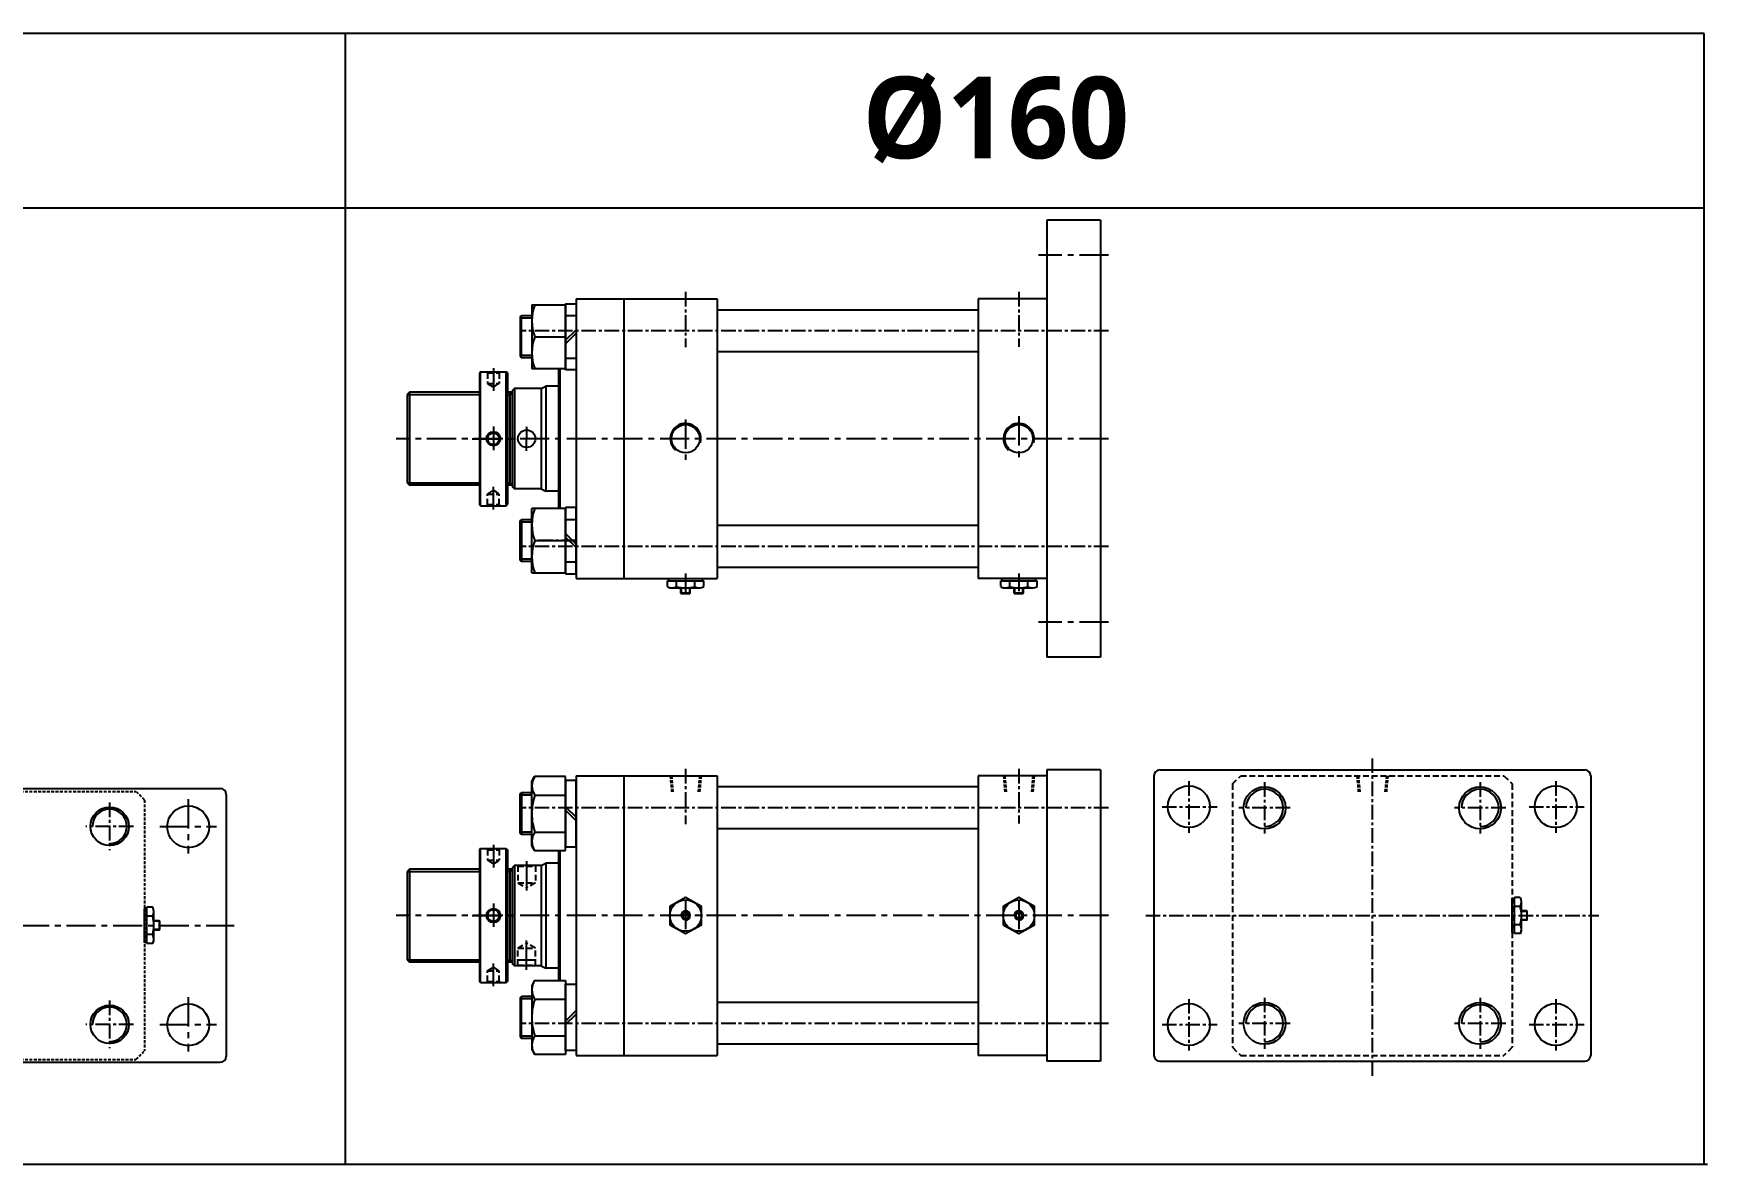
# Model space of a CAD drawing. Extents: x -819 to 4820, y 0 to 1986.
# Drawn here: x 2070 to 3507, y 0 to 971 of the extents above; entities that cross this region are included whole.
import ezdxf

# ---------------------------------------------------------------- set-up
doc = ezdxf.new("R2010")
doc.units = 0
doc.header["$LTSCALE"] = 10
doc.header["$MEASUREMENT"] = 0
for name, pattern in [('CENTER', [2, 1.25, -0.25, 0.25, -0.25]), ('CENTERX2', [4, 2.5, -0.5, 0.5, -0.5]), ('HIDDEN', [0.375, 0.25, -0.125]), ('HIDDENX2', [0.75, 0.5, -0.25])]:
    doc.linetypes.add(name, pattern=pattern)
doc.layers.get('0').update_dxf_attribs({"linetype": 'CONTINUOUS'})
for name, color, linetype in [('CEN', 1, 'CENTERX2'), ('CENTER', 1, 'CENTER'), ('DIM', 2, 'CONTINUOUS'), ('HID', 2, 'HIDDENX2'), ('HIDDEN', 2, 'HIDDEN'), ('ML', 7, 'CONTINUOUS')]:
    doc.layers.add(name, color=color, linetype=linetype)
doc.styles.add('문자', font='romans.shx')

msp = doc.modelspace()

# ---------------------------------------------------------------- linework, layer by layer
for p, q in [((3504, 971), (0, 971)), ((2338, 0), (2338, 971)), ((3504, 0), (3504, 971)), ((3504, 821), (0, 821)), ((3504, 0), (0, 0)), ((3507, 0), (0, 0))]:
    msp.add_line(p, q)
at = {"color": 7, "linetype": 'Continuous'}
for p, q in [((2615.3, 501.1), (2615.3, 503.1)), ((2615.3, 503.1), (2644.5, 503.1)), ((2644.5, 501.1), (2644.5, 503.1)), ((2901.3, 501.1), (2901.3, 503.1)), ((2901.3, 503.1), (2930.5, 503.1)), ((2930.5, 501.1), (2930.5, 503.1)), ((2614.3, 496.1), (2614.3, 501.1)), ((2614.3, 501.1), (2620.6, 501.1)), ((2617.5, 495.1), (2642.3, 495.1)), ((2620.6, 501.1), (2645.5, 501.1)), ((2622.1, 496.1), (2622.1, 501.1)), ((2625.9, 495.4), (2625.9, 495.4)), ((2625.9, 490.6), (2625.9, 495.1)), ((2625.9, 490.6), (2626.4, 490.1)), ((2633.9, 490.6), (2625.9, 490.6)), ((2626.4, 490.1), (2633.4, 490.1)), ((2633.9, 490.6), (2633.4, 490.1)), ((2633.9, 490.6), (2633.9, 495.1)), ((2637.7, 496.1), (2637.7, 501.1)), ((2645.5, 496.1), (2645.5, 501.1)), ((2900.3, 496.1), (2900.3, 501.1)), ((2900.3, 501.1), (2906.6, 501.1)), ((2903.5, 495.1), (2928.3, 495.1)), ((2906.6, 501.1), (2931.5, 501.1)), ((2908.1, 496.1), (2908.1, 501.1)), ((2911.9, 495.4), (2911.9, 495.4)), ((2911.9, 490.6), (2911.9, 495.1)), ((2911.9, 490.6), (2912.4, 490.1)), ((2919.9, 490.6), (2911.9, 490.6)), ((2912.4, 490.1), (2919.4, 490.1)), ((2919.9, 490.6), (2919.4, 490.1)), ((2919.9, 490.6), (2919.9, 495.1)), ((2923.7, 496.1), (2923.7, 501.1)), ((2931.5, 496.1), (2931.5, 501.1)), ((2165.5, 190.7), (2165.5, 219.8)), ((2167.5, 219.8), (2165.5, 219.8)), ((2172.5, 220.8), (2167.5, 220.8)), ((2167.5, 196), (2167.5, 220.8)), ((2173.5, 192.8), (2173.5, 217.7)), ((3339.3, 199.2), (3339.3, 228.3)), ((3341.3, 228.3), (3339.3, 228.3)), ((3346.3, 229.3), (3341.3, 229.3)), ((3341.3, 204.5), (3341.3, 229.3)), ((3346.3, 221.5), (3341.3, 221.5)), ((3347.3, 201.3), (3347.3, 226.2)), ((3351.8, 217.7), (3347.3, 217.7)), ((3351.8, 217.7), (3352.3, 217.2)), ((3351.8, 217.7), (3351.8, 209.7)), ((3352.3, 210.2), (3352.3, 217.2)), ((2172.5, 213.1), (2167.5, 213.1)), ((2173.2, 201.3), (2173.2, 201.3)), ((2178, 209.3), (2173.5, 209.3)), ((2178, 201.3), (2173.5, 201.3)), ((2178, 209.3), (2178.5, 208.8)), ((2178, 209.3), (2178, 201.3)), ((2178, 201.3), (2178.5, 201.8)), ((2178.5, 201.8), (2178.5, 208.8)), ((3346.3, 205.9), (3341.3, 205.9)), ((3341.3, 198.2), (3341.3, 204.5)), ((3347.1, 209.7), (3347.1, 209.7)), ((3351.8, 209.7), (3347.3, 209.7)), ((3351.8, 209.7), (3352.3, 210.2)), ((2167.5, 190.7), (2165.5, 190.7)), ((2172.5, 197.5), (2167.5, 197.5)), ((2167.5, 189.7), (2167.5, 196)), ((2172.5, 189.7), (2167.5, 189.7)), ((3341.3, 199.2), (3339.3, 199.2)), ((3346.3, 198.2), (3341.3, 198.2))]:
    msp.add_line(p, q, dxfattribs=at)
for points in [[(2616.4, 205.9), (2629.9, 198.2), (2643.4, 205.9), (2643.4, 221.5), (2629.9, 229.3), (2616.4, 221.5)], [(2628.4, 216.2), (2627, 213.7), (2628.4, 211.2), (2631.3, 211.2), (2632.8, 213.7), (2631.3, 216.2)], [(2902.4, 205.9), (2915.9, 198.2), (2929.4, 205.9), (2929.4, 221.5), (2915.9, 229.3), (2902.4, 221.5)], [(2914.4, 216.2), (2913, 213.7), (2914.4, 211.2), (2917.3, 211.2), (2918.8, 213.7), (2917.3, 216.2)]]:
    msp.add_lwpolyline(points, close=True, dxfattribs=at)
for centre, radius in [((2629.9, 213.7), 13.5), ((2629.9, 213.7), 3.5), ((2915.9, 213.7), 13.5), ((2915.9, 213.7), 3.5)]:
    msp.add_circle(centre, radius, dxfattribs=at)
for centre, radius, start, end in [((2617.5, 500.7), 5.62, 235.6158, 270), ((2618.2, 503.3), 8.22, 241.7006, 298.2994), ((2629.9, 526.4), 31.3, 255.6172, 270.0141), ((2629.9, 526.4), 31.3, 269.9859, 284.3828), ((2641.6, 503.3), 8.22, 241.7006, 298.2994), ((2903.5, 500.7), 5.62, 235.6158, 270), ((2904.2, 503.3), 8.22, 241.7006, 298.2994), ((2915.9, 526.4), 31.3, 255.6172, 270.0141), ((2915.9, 526.4), 31.3, 269.9859, 284.3828), ((2927.6, 503.3), 8.22, 241.7006, 298.2994), ((2165.3, 217), 8.22, 331.7006, 28.2994), ((3339.1, 225.4), 8.22, 331.7006, 28.2994), ((3316, 213.7), 31.3, 359.9859, 14.3828), ((2142.2, 205.3), 31.3, 359.9859, 14.3828), ((2142.2, 205.3), 31.3, 345.6172, 0.0141), ((3316, 213.7), 31.3, 345.6172, 0.0141), ((3339.1, 202), 8.22, 331.7006, 28.2994), ((3341.7, 201.3), 5.62, 325.6158, 0), ((2165.3, 193.6), 8.22, 331.7006, 28.2994), ((2167.9, 192.8), 5.62, 325.6158, 0)]:
    msp.add_arc(centre, radius, start, end, dxfattribs=at)
at = {"layer": 'CEN'}
for p, q in [((2992.9, 780.6), (2932.9, 780.6)), ((2464.9, 683.8), (2464.9, 664.3)), ((2464.9, 633.6), (2464.9, 613.3)), ((2493.4, 633.4), (2493.4, 623.1)), ((2629.9, 639.5), (2629.9, 605)), ((2915.9, 642.4), (2915.9, 605.1)), ((2992.9, 623.1), (2381.5, 623.1)), ((2446.7, 623.1), (2482, 623.1)), ((2446.7, 623.1), (2482, 623.1)), ((2493.4, 612.7), (2493.4, 623.1)), ((2464.9, 562.4), (2464.9, 581.9)), ((2629.9, 507.5), (2629.9, 491.1)), ((2915.9, 507.3), (2915.9, 492.1)), ((2992.9, 465.6), (2932.9, 465.6)), ((2203, 313.6), (2203, 267)), ((2178.7, 290.3), (2227.3, 290.3)), ((2464.9, 274.5), (2464.9, 254.9)), ((2493.4, 260.3), (2493.4, 235)), ((2464.9, 224.2), (2464.9, 204)), ((2629.9, 227.1), (2629.9, 200.6)), ((2915.9, 227.1), (2915.9, 200.5)), ((1858.5, 205.3), (2242.5, 205.3)), ((2992.9, 213.7), (2381.5, 213.7)), ((2446.7, 213.7), (2482, 213.7)), ((2446.7, 213.7), (2482, 213.7)), ((2493.4, 167.2), (2493.4, 192.3)), ((2464.9, 153), (2464.9, 172.6)), ((2203, 143.6), (2203, 97)), ((2178.7, 120.3), (2227.3, 120.3))]:
    msp.add_line(p, q, dxfattribs=at)
at = {"layer": 'CENTER'}
for p, q in [((2992.9, 715.6), (2487.9, 715.6)), ((2992.9, 530.6), (2488.9, 530.6)), ((3219.3, 348.7), (3219.3, 76.2)), ((3061.8, 329.1), (3061.8, 284.8)), ((3376.8, 329.1), (3376.8, 284.8)), ((2992.9, 306.2), (2487.9, 306.2)), ((3038.8, 307.2), (3086.1, 307.2)), ((3353.8, 307.2), (3401.1, 307.2)), ((3024.8, 213.7), (3413.8, 213.7)), ((3061.8, 142.1), (3061.8, 97.8)), ((3376.8, 142.1), (3376.8, 97.8)), ((2992.9, 121.2), (2487.9, 121.2)), ((3038.8, 120.2), (3086.1, 120.2)), ((3353.8, 120.2), (3401.1, 120.2))]:
    msp.add_line(p, q, dxfattribs=at)
at = {"layer": 'DIM'}
for p, q in [((2390.9, 661.1), (2452.9, 661.1)), ((2476.9, 661.1), (2478.9, 661.1)), ((2478.9, 661.1), (2480.9, 662.3)), ((2390.9, 585.1), (2452.9, 585.1)), ((2476.9, 585.1), (2478.9, 585.1)), ((2478.9, 585.1), (2480.9, 583.9)), ((2390.9, 251.7), (2452.9, 251.7)), ((2476.9, 251.7), (2478.9, 251.7)), ((2478.9, 251.7), (2480.9, 252.9)), ((2390.9, 175.7), (2452.9, 175.7)), ((2476.9, 175.7), (2478.9, 175.7)), ((2478.9, 175.7), (2480.9, 174.6))]:
    msp.add_line(p, q, dxfattribs=at)
for centre in [(2629.9, 623.1), (2915.9, 623.1)]:
    msp.add_arc(centre, 13.2, 344.9927, 228.1925, dxfattribs=at)
at = {"layer": 'HID'}
for p, q in [((2459.9, 679.6), (2458.9, 680.6)), ((2459.9, 679.6), (2459.9, 670.6)), ((2459.9, 679.6), (2469.9, 679.6)), ((2469.9, 679.6), (2470.9, 680.6)), ((2469.9, 679.6), (2469.9, 670.6)), ((2459.9, 670.6), (2469.9, 670.6)), ((2459.9, 670.6), (2464.9, 667.4)), ((2464.9, 667.4), (2469.9, 670.6)), ((2459.9, 575.6), (2464.9, 578.8)), ((2459.9, 566.6), (2459.9, 575.6)), ((2459.9, 575.6), (2469.9, 575.6)), ((2464.9, 578.8), (2469.9, 575.6)), ((2469.9, 566.6), (2469.9, 575.6)), ((2459.9, 566.6), (2458.9, 565.6)), ((2459.9, 566.6), (2469.9, 566.6)), ((2469.9, 566.6), (2470.9, 565.6)), ((3099.3, 326.7), (3106.3, 333.7)), ((3106.3, 333.7), (3332.3, 333.7)), ((3332.3, 333.7), (3339.3, 326.7)), ((3099.3, 326.7), (3099.3, 100.7)), ((3339.3, 326.7), (3339.3, 100.7)), ((2459.9, 270.2), (2458.9, 271.2)), ((2459.9, 270.2), (2459.9, 261.2)), ((2459.9, 270.2), (2469.9, 270.2)), ((2459.9, 261.2), (2469.9, 261.2)), ((2459.9, 261.2), (2464.9, 258.1)), ((2464.9, 258.1), (2469.9, 261.2)), ((2469.9, 270.2), (2470.9, 271.2)), ((2469.9, 270.2), (2469.9, 261.2)), ((2485.4, 256.7), (2485.9, 256.2)), ((2485.9, 256.2), (2485.9, 241.7)), ((2485.9, 256.2), (2500.9, 256.2)), ((2501.4, 256.7), (2500.9, 256.2)), ((2500.9, 256.2), (2500.9, 241.7)), ((2485.9, 241.7), (2500.9, 241.7)), ((2485.9, 241.7), (2493.4, 237.4)), ((2500.9, 241.7), (2493.4, 237.4)), ((2485.9, 185.7), (2493.4, 190.1)), ((2500.9, 185.7), (2493.4, 190.1)), ((2485.9, 185.7), (2500.9, 185.7)), ((2485.9, 171.2), (2485.9, 185.7)), ((2500.9, 171.2), (2500.9, 185.7)), ((2459.9, 166.2), (2464.9, 169.4)), ((2459.9, 157.2), (2459.9, 166.2)), ((2459.9, 166.2), (2469.9, 166.2)), ((2464.9, 169.4), (2469.9, 166.2)), ((2469.9, 157.2), (2469.9, 166.2)), ((2485.4, 170.7), (2485.9, 171.2)), ((2485.9, 171.2), (2500.9, 171.2)), ((2501.4, 170.7), (2500.9, 171.2)), ((2459.9, 157.2), (2458.9, 156.2)), ((2459.9, 157.2), (2469.9, 157.2)), ((2469.9, 157.2), (2470.9, 156.2)), ((3099.3, 100.7), (3106.3, 93.7)), ((3339.3, 100.7), (3332.3, 93.7)), ((3106.3, 93.7), (3332.3, 93.7))]:
    msp.add_line(p, q, dxfattribs=at)
at = {"layer": 'HIDDEN'}
for p, q in [((2616.7, 333.7), (2617.9, 319.7)), ((2617.8, 333.7), (2619, 319.7)), ((2641.9, 333.7), (2640.7, 319.7)), ((2643.1, 333.7), (2641.9, 319.7)), ((2902.7, 333.7), (2903.9, 319.7)), ((2903.8, 333.7), (2905, 319.7)), ((2927.9, 333.7), (2926.7, 319.7)), ((2929.1, 333.7), (2927.9, 319.7)), ((3206.1, 333.7), (3207.3, 319.7)), ((3207.3, 333.7), (3208.5, 319.7)), ((3231.4, 333.7), (3230.1, 319.7)), ((3232.5, 333.7), (3231.3, 319.7)), ((1942.9, 320.3), (2158.1, 320.3)), ((2165.5, 312.9), (2165.5, 97.6)), ((1942.9, 90.3), (2158.1, 90.3))]:
    msp.add_line(p, q, dxfattribs=at)
for start, end in [(43.1003, 46.8997), (313.1003, 316.8997)]:
    msp.add_arc((2050.5, 205.3), 157.5, start, end, dxfattribs=at)
at = {"layer": 'ML'}
for p, q in [((2939.9, 810.6), (2939.9, 435.6)), ((2985.9, 810.6), (2939.9, 810.6)), ((2985.9, 810.6), (2985.9, 435.6)), ((2497.9, 738.1), (2497.9, 683.1)), ((2497.9, 738.1), (2526.9, 738.1)), ((2526.9, 682.1), (2526.9, 739)), ((2526.9, 739), (2535.9, 739)), ((2526.9, 738.1), (2526.9, 683.1)), ((2535.9, 743.1), (2535.9, 503.1)), ((2535.9, 743.1), (2656.9, 743.1)), ((2535.9, 739), (2535.9, 682.1)), ((2576.9, 743.1), (2576.9, 503.1)), ((2656.9, 743.1), (2656.9, 503.1)), ((2880.9, 733.6), (2656.9, 733.6)), ((2939.9, 743.1), (2880.9, 743.1)), ((2880.9, 743.1), (2880.9, 503.1)), ((2487.9, 727.6), (2488.9, 728.6)), ((2487.9, 727.6), (2487.9, 693.6)), ((2497.9, 728.6), (2488.9, 728.6)), ((2488.9, 692.6), (2488.9, 728.6)), ((2526.9, 728.8), (2535.9, 728.8)), ((2500.3, 710.6), (2526.9, 710.6)), ((2526.9, 707.6), (2535.9, 716.6)), ((2526.9, 704.6), (2535.9, 713.6)), ((2487.9, 693.6), (2488.9, 692.6)), ((2497.9, 692.6), (2488.9, 692.6)), ((2526.9, 692.3), (2535.9, 692.3)), ((2880.9, 697.6), (2656.9, 697.6)), ((2453.9, 680.6), (2452.9, 679.6)), ((2452.9, 679.6), (2452.9, 566.6)), ((2453.9, 565.6), (2453.9, 680.6)), ((2453.9, 680.6), (2475.9, 680.6)), ((2475.9, 565.6), (2475.9, 680.6)), ((2475.9, 680.6), (2476.9, 679.6)), ((2476.9, 679.6), (2476.9, 566.6)), ((2526.9, 683.1), (2497.9, 683.1)), ((2520.9, 683.1), (2520.9, 563.1)), ((2521.9, 683.1), (2521.9, 563.1)), ((2535.9, 682.1), (2526.9, 682.1)), ((2392.9, 663.1), (2390.9, 661.1)), ((2390.9, 661.1), (2390.9, 585.1)), ((2452.9, 663.1), (2392.9, 663.1)), ((2392.9, 663.1), (2392.9, 583.1)), ((2480.9, 663.1), (2476.9, 663.1)), ((2478.9, 663.1), (2478.9, 583.1)), ((2482.9, 666.1), (2480.9, 664.1)), ((2480.9, 664.1), (2480.9, 582.1)), ((2505.9, 666.1), (2482.9, 666.1)), ((2482.9, 666.1), (2482.9, 580.1)), ((2505.9, 666.1), (2509.9, 668.1)), ((2505.9, 666.1), (2505.9, 580.1)), ((2520.9, 668.1), (2509.9, 668.1)), ((2509.9, 668.1), (2509.9, 578.1)), ((2390.9, 585.1), (2392.9, 583.1)), ((2452.9, 583.1), (2392.9, 583.1)), ((2480.9, 583.1), (2476.9, 583.1)), ((2480.9, 582.1), (2482.9, 580.1)), ((2505.9, 580.1), (2482.9, 580.1)), ((2505.9, 580.1), (2509.9, 578.1)), ((2520.9, 578.1), (2509.9, 578.1)), ((2453.9, 565.6), (2452.9, 566.6)), ((2453.9, 565.6), (2475.9, 565.6)), ((2475.9, 565.6), (2476.9, 566.6)), ((2497.9, 508.1), (2497.9, 563.1)), ((2526.9, 563.1), (2497.9, 563.1)), ((2526.9, 564), (2526.9, 507.1)), ((2535.9, 564), (2526.9, 564)), ((2526.9, 508.1), (2526.9, 563.1)), ((2535.9, 507.1), (2535.9, 564)), ((2487.9, 552.6), (2488.9, 553.6)), ((2487.9, 518.6), (2487.9, 552.6)), ((2497.9, 553.6), (2488.9, 553.6)), ((2488.9, 553.6), (2488.9, 517.6)), ((2526.9, 553.8), (2535.9, 553.8)), ((2880.9, 548.6), (2656.9, 548.6)), ((2500.3, 535.6), (2526.9, 535.6)), ((2502.5, 535.6), (2535.9, 535.6)), ((2526.9, 541.6), (2535.9, 532.6)), ((2526.9, 538.6), (2535.9, 529.6)), ((2487.9, 518.6), (2488.9, 517.6)), ((2497.9, 517.6), (2488.9, 517.6)), ((2526.9, 517.3), (2535.9, 517.3)), ((2497.9, 508.1), (2526.9, 508.1)), ((2526.9, 507.1), (2535.9, 507.1)), ((2535.9, 503.1), (2656.9, 503.1)), ((2880.9, 512.6), (2656.9, 512.6)), ((2939.9, 503.1), (2880.9, 503.1)), ((2985.9, 435.6), (2939.9, 435.6)), ((2497.9, 328.7), (2500.3, 333)), ((2526.9, 333), (2500.3, 333)), ((2526.9, 269.5), (2526.9, 333)), ((2535.9, 333.7), (2656.9, 333.7)), ((2535.9, 333.7), (2535.9, 93.7)), ((2576.9, 333.7), (2576.9, 93.7)), ((2656.9, 333.7), (2656.9, 93.7)), ((2939.9, 333.7), (2880.9, 333.7)), ((2880.9, 333.7), (2880.9, 93.7)), ((2985.9, 338.7), (2939.9, 338.7)), ((2939.9, 338.7), (2939.9, 88.7)), ((2985.9, 338.7), (2985.9, 88.7)), ((3031.8, 333.7), (3031.8, 93.7)), ((3036.8, 338.7), (3401.8, 338.7)), ((3406.8, 333.7), (3406.8, 93.7)), ((1870.5, 322.8), (2230.5, 322.8)), ((2235.5, 317.8), (2235.5, 92.8)), ((2487.9, 318.2), (2488.9, 319.2)), ((2487.9, 284.2), (2487.9, 318.2)), ((2497.9, 319.2), (2488.9, 319.2)), ((2488.9, 319.2), (2488.9, 283.2)), ((2497.9, 273.7), (2497.9, 328.7)), ((2500.3, 317.1), (2526.9, 317.1)), ((2526.9, 329.7), (2526.9, 272.8)), ((2535.9, 329.7), (2526.9, 329.7)), ((2535.9, 272.8), (2535.9, 329.7)), ((2880.9, 324.2), (2656.9, 324.2)), ((2526.9, 307.2), (2535.9, 298.2)), ((2526.9, 304.2), (2535.9, 295.2)), ((2880.9, 288.2), (2656.9, 288.2)), ((2487.9, 284.2), (2488.9, 283.2)), ((2497.9, 283.2), (2488.9, 283.2)), ((2500.3, 269.5), (2497.9, 273.7)), ((2500.3, 285.4), (2526.9, 285.4)), ((2453.9, 271.2), (2452.9, 270.2)), ((2452.9, 270.2), (2452.9, 157.2)), ((2453.9, 156.2), (2453.9, 271.2)), ((2453.9, 271.2), (2475.9, 271.2)), ((2475.9, 156.2), (2475.9, 271.2)), ((2475.9, 271.2), (2476.9, 270.2)), ((2476.9, 270.2), (2476.9, 157.2)), ((2500.3, 269.5), (2526.9, 269.5)), ((2505.9, 256.7), (2509.9, 258.7)), ((2520.9, 258.7), (2509.9, 258.7)), ((2509.9, 258.7), (2509.9, 168.7)), ((2520.9, 269.5), (2520.9, 158)), ((2521.9, 269.5), (2521.9, 158)), ((2526.9, 272.8), (2535.9, 272.8)), ((2392.9, 253.7), (2390.9, 251.7)), ((2390.9, 251.7), (2390.9, 175.7)), ((2452.9, 253.7), (2392.9, 253.7)), ((2392.9, 253.7), (2392.9, 173.7)), ((2480.9, 253.7), (2476.9, 253.7)), ((2478.9, 253.7), (2478.9, 173.7)), ((2482.9, 256.7), (2480.9, 254.7)), ((2480.9, 254.7), (2480.9, 172.7)), ((2505.9, 256.7), (2482.9, 256.7)), ((2482.9, 256.7), (2482.9, 170.7)), ((2505.9, 256.7), (2505.9, 170.7)), ((2390.9, 175.7), (2392.9, 173.7)), ((2452.9, 173.7), (2392.9, 173.7)), ((2480.9, 173.7), (2476.9, 173.7)), ((2480.9, 172.7), (2482.9, 170.7)), ((2485.4, 175.7), (2501.4, 175.7)), ((2505.9, 170.7), (2482.9, 170.7)), ((2505.9, 170.7), (2509.9, 168.7)), ((2520.9, 168.7), (2509.9, 168.7)), ((2453.9, 156.2), (2452.9, 157.2)), ((2453.9, 156.2), (2475.9, 156.2)), ((2475.9, 156.2), (2476.9, 157.2)), ((2487.9, 143.2), (2488.9, 144.2)), ((2497.9, 144.2), (2488.9, 144.2)), ((2488.9, 108.2), (2488.9, 144.2)), ((2500.3, 158), (2497.9, 153.7)), ((2497.9, 153.7), (2497.9, 98.7)), ((2500.3, 158), (2526.9, 158)), ((2526.9, 158), (2526.9, 94.5)), ((2526.9, 97.8), (2526.9, 154.7)), ((2526.9, 154.7), (2535.9, 154.7)), ((2535.9, 154.7), (2535.9, 97.8)), ((2487.9, 143.2), (2487.9, 109.2)), ((2500.3, 142.1), (2526.9, 142.1)), ((2526.9, 123.2), (2535.9, 132.2)), ((2880.9, 139.2), (2656.9, 139.2)), ((2526.9, 120.2), (2535.9, 129.2)), ((2487.9, 109.2), (2488.9, 108.2)), ((2497.9, 108.2), (2488.9, 108.2)), ((2500.3, 110.4), (2526.9, 110.4)), ((2880.9, 103.2), (2656.9, 103.2)), ((1870.5, 87.8), (2230.5, 87.8)), ((2497.9, 98.7), (2500.3, 94.5)), ((2526.9, 94.5), (2500.3, 94.5)), ((2535.9, 97.8), (2526.9, 97.8)), ((2535.9, 93.7), (2656.9, 93.7)), ((2939.9, 93.7), (2880.9, 93.7)), ((2985.9, 88.7), (2939.9, 88.7)), ((3036.8, 88.7), (3401.8, 88.7))]:
    msp.add_line(p, q, dxfattribs=at)
at = {"layer": 'ML', "color": 1, "linetype": 'CENTER'}
for p, q in [((2629.9, 749.1), (2629.9, 701.7)), ((2915.9, 749.1), (2915.9, 702.1)), ((2535.9, 535.6), (2502.5, 535.6)), ((2535.9, 535.6), (2502.5, 535.6)), ((2629.9, 339.7), (2629.9, 292.3)), ((2915.9, 339.7), (2915.9, 292.8)), ((3126.8, 328.2), (3126.8, 284.2)), ((3311.8, 328.2), (3311.8, 284.2)), ((2135.5, 310.8), (2135.5, 269.8)), ((3148.8, 306.2), (3104.8, 306.2)), ((3333.8, 306.2), (3289.8, 306.2)), ((2156, 290.3), (2115, 290.3)), ((2135.5, 140.8), (2135.5, 99.8)), ((3126.8, 143.2), (3126.8, 99.2)), ((3311.8, 143.2), (3311.8, 99.2)), ((2156, 120.3), (2115, 120.3)), ((3148.8, 121.2), (3104.8, 121.2)), ((3333.8, 121.2), (3289.8, 121.2))]:
    msp.add_line(p, q, dxfattribs=at)
at = {"layer": 'ML', "color": 2}
for p, q in [((2497.9, 726.6), (2487.9, 726.6)), ((2497.9, 694.6), (2487.9, 694.6)), ((2497.9, 551.6), (2487.9, 551.6)), ((2497.9, 519.6), (2487.9, 519.6)), ((2626.4, 495.3), (2626.4, 495.3)), ((2626.4, 490.1), (2626.4, 495.1)), ((2633.4, 490.1), (2633.4, 495.1)), ((2912.4, 495.3), (2912.4, 495.3)), ((2912.4, 490.1), (2912.4, 495.1)), ((2919.4, 490.1), (2919.4, 495.1)), ((2497.9, 317.2), (2487.9, 317.2)), ((2497.9, 285.2), (2487.9, 285.2)), ((3352.3, 217.2), (3347.3, 217.2)), ((2173.3, 201.8), (2173.3, 201.8)), ((2178.5, 208.8), (2173.5, 208.8)), ((2178.5, 201.8), (2173.5, 201.8)), ((3347.1, 210.2), (3347.1, 210.2)), ((3352.3, 210.2), (3347.3, 210.2)), ((2497.9, 142.2), (2487.9, 142.2)), ((2497.9, 110.2), (2487.9, 110.2))]:
    msp.add_line(p, q, dxfattribs=at)
at = {"layer": 'ML'}
for centre, radius in [((2629.9, 623.1), 12.1), ((2915.9, 623.1), 12.1), ((2464.9, 623.1), 6), ((2464.9, 623.1), 5), ((2464.9, 623.1), 5), ((2493.4, 623.1), 7.5), ((3061.8, 307.2), 18), ((3126.8, 306.2), 18), ((3311.8, 306.2), 18), ((3376.8, 307.2), 18), ((2135.5, 290.3), 16.5), ((2203, 290), 18), ((2464.9, 213.7), 6), ((2464.9, 213.7), 5), ((2464.9, 213.7), 5), ((2135.5, 120.3), 16.5), ((2203, 120), 18), ((3061.8, 120.2), 18), ((3126.8, 121.2), 18), ((3311.8, 121.2), 18), ((3376.8, 120.2), 18)]:
    msp.add_circle(centre, radius, dxfattribs=at)
for centre, radius, start, end in [((2537.6, 724.3), 39.7, 159.7297, 200.2703), ((2537.6, 696.8), 39.7, 159.7297, 200.2703), ((2537.6, 549.3), 39.7, 159.7297, 200.2703), ((2537.6, 521.8), 39.7, 159.7297, 200.2703), ((2511.9, 325.1), 14, 145.591, 214.409), ((3036.8, 333.7), 5, 90, 180), ((3401.8, 333.7), 5, 0, 90), ((2230.5, 317.8), 5, 0, 90), ((2552.9, 300.9), 55, 162.8014, 179.5998), ((2552.9, 301.6), 55, 180.4002, 197.1986), ((2511.9, 277.4), 14, 145.591, 214.409), ((2511.9, 150.1), 14, 145.591, 214.409), ((2552.9, 125.9), 55, 162.8014, 179.5998), ((2552.9, 126.6), 55, 180.4002, 197.1986), ((2511.9, 102.4), 14, 145.591, 214.409), ((2230.5, 92.8), 5, 270, 0), ((3036.8, 93.7), 5, 180, 270), ((3401.8, 93.7), 5, 270, 0)]:
    msp.add_arc(centre, radius, start, end, dxfattribs=at)
at = {"layer": 'ML', "color": 2}
for centre, radius in [((3126.8, 306.2), 16), ((3311.8, 306.2), 16), ((2135.5, 290.3), 14.8), ((2629.9, 213.7), 4), ((2915.9, 213.7), 4), ((2135.5, 120.3), 14.8), ((3126.8, 121.2), 16), ((3311.8, 121.2), 16)]:
    msp.add_arc(centre, radius, 270, 180, dxfattribs=at)

# ---------------------------------------------------------------- texts
at = {"insert": (2781.6, 933.8), "char_height": 70, "attachment_point": 1, "style": '문자'}
msp.add_mtext_dynamic_manual_height_columns('{\\fMalgun Gothic|b1|i0|c129|p50;%%C160}', width=124.533, gutter_width=16, heights=[-75.6], dxfattribs=at)

doc.saveas('drawing.dxf')
